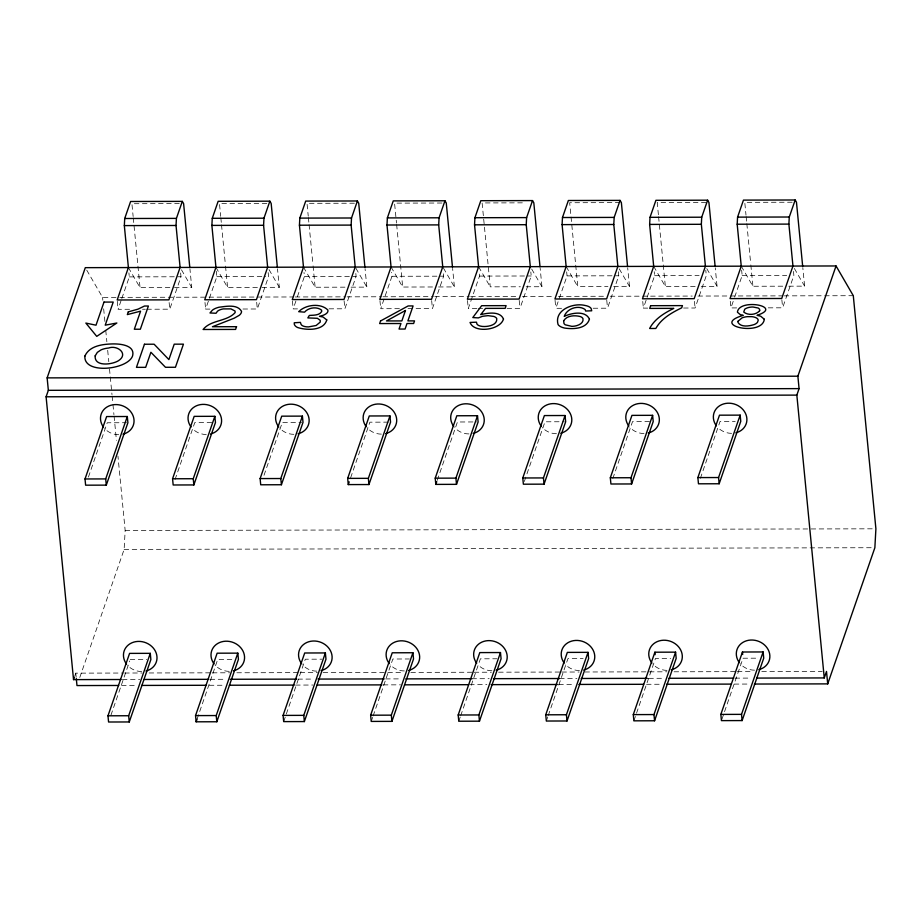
<?xml version="1.0" encoding="UTF-8"?>
<svg xmlns="http://www.w3.org/2000/svg" width="922" height="922" viewBox="0 0 922 922"><rect width="100%" height="100%" fill="white"/><g stroke="black" fill="none" stroke-linecap="round" stroke-linejoin="round"><path stroke-width="0.69" stroke-dasharray="4.61 3.46" d="M79.776 677.486L124.124 549.408L125.162 530.496L117.958 456.125M129.564 309.273L118.074 309.308L121.347 299.846M121.819 298.498L129.299 276.888L128.907 272.889M88.431 477.043L107.229 422.772L126.533 422.725M146.794 309.239L169.775 309.181L181 276.761L180.482 271.437M74.866 675.734L75.765 673.141L123.225 673.037M209.928 309.101L205.629 309.101L208.902 299.65M209.363 298.302L216.854 276.681L216.336 271.356M175.053 479.555L194.784 422.576L214.077 422.53M110.928 715.218L129.725 660.959M242.97 309.02L257.33 308.985L268.556 276.565L268.164 272.578M297.483 308.893L293.173 308.905L296.919 298.106M297.391 296.746L304.398 276.485L304.018 272.497M264.015 475.291L282.328 422.38L301.632 422.334M197.078 719.102L217.742 659.403L234.292 659.368M329.085 308.824L344.874 308.789L356.111 276.37L355.719 272.382M399.399 308.674L380.728 308.709L391.954 276.289L391.562 272.301M350.625 477.803L369.883 422.184L389.188 422.138M283.688 721.615L305.297 659.207L321.836 659.172M408.02 308.651L432.43 308.593L443.655 276.174L443.275 272.174M476.893 308.49L468.284 308.513L479.509 276.093L479.117 272.094M437.235 480.327L457.439 421.988L476.732 421.942M371.232 721.419L372.649 717.351M373.11 715.991L392.841 659.011L409.391 658.976M507.054 308.432L519.985 308.397L531.21 275.978L530.818 271.978M561.579 308.305L555.828 308.317L567.053 275.897L566.673 271.898M524.318 481.48L544.983 421.792L564.287 421.746M458.787 721.223L460.193 717.155M460.666 715.795L480.397 658.815L496.946 658.769M593.169 308.236L607.529 308.202L618.754 275.782L618.374 271.783M647.693 308.109L643.383 308.121L646.656 298.67M647.129 297.31L654.608 275.701L654.217 271.702M612.807 478.576L632.538 421.596L651.842 421.55M546.343 721.027L547.749 716.947M548.221 715.599L567.952 658.619L583.119 658.585M683.594 308.029L695.084 308.006L706.31 275.586L705.791 270.261M736.678 307.913L730.927 307.925L734.212 298.463M734.673 297.115L742.164 275.505L741.645 270.181M700.351 478.38L720.082 421.4L735.249 421.366M633.887 720.831L655.496 658.423L670.663 658.389M768.268 307.844L782.64 307.81L793.865 275.39L793.473 271.391M721.914 719.275L743.051 658.216L758.218 658.181M179.294 203.612L131.904 203.716L133.148 216.52M266.85 203.416L219.459 203.52L220.692 216.324M354.405 203.22L307.003 203.324L308.248 216.128M441.949 203.024L394.558 203.128L396.495 223.043M522.325 202.84L482.114 202.932L490.25 286.846L520.411 286.777M619.93 202.621L569.658 202.736L577.794 286.65L607.955 286.581M706.045 202.425L657.213 202.54L658.458 215.333M792.159 202.229L744.769 202.344L746.002 215.137M129.299 276.888L181 276.761M216.854 276.681L265.686 276.577M304.398 276.485L356.111 276.37M391.954 276.289L443.655 276.174M479.509 276.093L531.21 275.978M567.053 275.897L618.754 275.782M654.608 275.701L699.13 275.597M742.164 275.505L786.685 275.401M128.4 267.564L140.04 287.629L173.071 287.56M174.512 287.56L191.741 287.514L189.955 269.028M215.944 267.357L227.596 287.434L260.626 287.364M262.067 287.353L279.297 287.318L277.499 268.832M303.499 267.161L315.14 287.238L345.301 287.168M351.052 287.157L366.852 287.122L365.054 268.636M391.055 266.965L402.695 287.042L432.856 286.973M438.595 286.961L454.396 286.926L452.61 268.44M526.151 286.765L541.952 286.73L540.154 268.244M613.706 286.569L629.507 286.535L627.709 268.037M653.698 266.377L665.35 286.454L695.511 286.385M701.25 286.373L717.051 286.339L715.265 267.841M741.253 266.181L752.905 286.258L783.066 286.189M788.806 286.177L804.606 286.143L802.808 267.645M86.749 270.134L102.561 297.391L118.385 297.357M119.825 297.357L207.554 297.161M208.994 297.161L293.841 296.965M295.282 296.965L345.612 296.849M347.052 296.849L381.57 296.769M383.01 296.769L433.352 296.654M434.781 296.642L469.298 296.573M470.739 296.561L516.758 296.458M522.509 296.446L552.716 296.377M558.467 296.365L604.486 296.262M610.249 296.25L692.226 296.066M697.977 296.054L782.824 295.87M784.265 295.858L853.299 295.708M142.484 309.25L145.365 309.239M478.334 308.49L482.644 308.478M125.162 530.496L873.019 528.813M124.124 549.408L871.982 547.726M130.198 659.599L146.736 659.564M124.666 673.025L141.93 672.991M149.122 672.968L210.954 672.829M212.394 672.829L229.659 672.795M236.85 672.772L298.693 672.634M300.123 672.634L317.387 672.599M323.138 672.576L386.422 672.438M387.851 672.438L403.675 672.403M410.866 672.38L472.709 672.242M474.15 672.242L491.403 672.207M498.595 672.184L560.438 672.046M561.878 672.046L579.131 672.011M584.894 671.988L666.86 671.804M674.051 671.792L735.894 671.654M737.335 671.654L753.159 671.619M761.791 671.596L822.194 671.458M122.419 679.514L139.683 679.468M210.147 679.318L225.971 679.284M297.887 679.122L313.699 679.076M385.615 678.915L401.427 678.88M471.903 678.73L489.156 678.684M559.631 678.523L576.895 678.488M648.8 678.327L663.183 678.292M735.088 678.131L750.911 678.096M121.554 685.472L137.378 685.438M209.282 685.277L225.106 685.242M295.582 685.081L312.835 685.034M383.31 684.885L400.563 684.839M469.598 684.689L486.862 684.643M558.767 684.481L574.59 684.447M646.495 684.285L662.319 684.251M734.223 684.089L750.047 684.055M794.326 268.429L804.606 286.143M706.782 268.625L717.051 286.339M619.227 268.821L629.507 286.535M566.154 266.573L577.794 286.65M531.671 269.017L541.952 286.73M478.599 266.769L490.25 286.846M443.436 268.037L454.396 286.926M355.892 268.233L366.852 287.122M269.017 269.604L279.297 287.318M181.473 269.8L191.741 287.514M781.856 299.811L782.64 307.81M746.14 216.566L746.693 222.248M746.832 223.677L750.692 263.496M750.831 264.925L752.905 286.258M730.282 301.264L730.927 307.925M694.439 301.344L695.084 308.006M658.596 216.762L665.35 286.454M642.738 301.459L643.383 308.121M606.757 300.215L607.529 308.202M555.056 300.33L555.828 308.317M519.201 300.411L519.985 308.397M467.5 300.526L468.284 308.513M431.657 300.607L432.43 308.593M396.633 224.461L402.695 287.042M379.956 300.722L380.728 308.709M344.102 300.803L344.874 308.789M308.386 217.546L308.939 223.239M309.077 224.657L312.938 264.487M313.077 265.905L315.14 287.238M292.401 300.918L293.173 308.905M256.685 302.324L257.33 308.985M220.831 217.742L221.384 223.435M221.522 224.853L225.383 264.683M225.521 266.101L227.596 287.434M204.984 302.451L205.629 309.101M169.129 302.531L169.775 309.181M133.287 217.938L140.04 287.629M117.301 301.31L118.074 309.308M102.561 297.391L102.838 300.261M103.667 308.835L104.924 321.709M105.753 330.283L106.86 341.728M107.69 350.302L108.808 361.747M109.499 368.892L111.988 394.639M112.127 396.068L112.83 403.214M112.968 404.643L113.936 414.658M114.074 416.087L116.426 440.393M75.765 673.141L76.169 677.278M731.584 433.34A16.999 14.821 19.1 0 1 719.344 428.949M754.553 670.167A16.999 14.821 19.1 0 1 740.228 663.759M644.04 433.536A16.999 14.821 19.1 0 1 629.714 427.14M666.998 670.363A16.999 14.821 19.1 0 1 652.684 663.955M556.485 433.732A16.999 14.821 19.1 0 1 542.171 427.335M579.454 670.559A16.999 14.821 19.1 0 1 565.128 664.163M468.929 433.928A16.999 14.821 19.1 0 1 454.615 427.531M491.899 670.755A16.999 14.821 19.1 0 1 479.647 666.364M381.385 434.124A16.999 14.821 19.1 0 1 367.06 427.727M404.343 670.951A16.999 14.821 19.1 0 1 390.029 664.555M293.83 434.32A16.999 14.821 19.1 0 1 279.516 427.923M316.799 671.147A16.999 14.821 19.1 0 1 302.474 664.75M206.286 434.516A16.999 14.821 19.1 0 1 194.035 430.136M229.244 671.343A16.999 14.821 19.1 0 1 214.93 664.946M118.731 434.711A16.999 14.821 19.1 0 1 104.405 428.315M141.688 671.539A16.999 14.821 19.1 0 1 127.374 665.142"/><path stroke-width="1.38" d="M182.314 201.376L176.425 218.387L176.033 225.487L180.101 267.438L168.876 299.857L117.175 299.984L128.4 267.564L124.332 225.602L124.712 218.502L130.613 201.492L182.314 201.376L183.605 203.601L189.817 267.599M269.869 201.169L263.969 218.191L263.577 225.291L267.645 267.242L256.42 299.662L204.719 299.777L215.944 267.357L211.876 225.406L212.267 218.307L218.157 201.296L269.869 201.169L271.16 203.405L277.361 267.403M357.413 200.973L351.524 217.995L351.132 225.095L355.201 267.046L343.975 299.466L292.274 299.581L303.499 267.161L299.431 225.21L299.823 218.111L305.712 201.088L357.413 200.973L358.716 203.209L364.916 267.207M444.969 200.777L439.079 217.799L438.688 224.899L442.756 266.85L431.531 299.27L379.818 299.385L391.055 266.965L386.986 225.014L387.367 217.915L393.268 200.892L444.969 200.777L446.26 203.013L452.472 267.011M532.524 200.581L526.623 217.604L526.232 224.703L530.3 266.654L519.074 299.074L467.373 299.189L478.599 266.769L474.53 224.818L474.922 217.719L480.811 200.696L532.524 200.581L533.815 202.817L540.015 266.815M620.068 200.385L614.179 217.408L613.787 224.495L617.855 266.458L606.63 298.878L554.929 298.993L566.154 266.573L562.086 224.622L562.478 217.523L568.367 200.5L620.068 200.385L621.37 202.621L627.571 266.619M707.623 200.189L701.723 217.212L701.342 224.3L705.411 266.262L694.185 298.682L642.473 298.797L653.698 266.377L649.63 224.415L650.022 217.327L655.922 200.305L707.623 200.189L708.914 202.425L715.126 266.423M795.179 199.993L789.278 217.016L788.886 224.104L792.955 266.066L781.729 298.486L730.028 298.601L741.253 266.181L737.185 224.219L737.577 217.131L743.466 200.109L795.179 199.993L796.47 202.218L802.67 266.228M120.989 679.514L73.529 679.618L46.1 396.794L48.347 390.317L47.137 377.882L85.308 267.657L836.047 265.962L853.299 295.708L875.9 528.802L874.863 547.714L827.714 683.882L754.357 684.043M85.02 478.967L106.629 416.56L127.305 416.514L127.904 422.725L106.295 485.133L85.619 485.179L85.02 478.967L105.696 478.921L127.305 416.514M73.529 679.618L74.417 677.025M172.564 478.772L194.173 416.364L214.861 416.318L215.46 422.53L193.851 484.937L173.175 484.984L172.564 478.772L193.251 478.725L214.861 416.318M107.978 715.795L129.587 653.387L150.274 653.341L150.874 659.553L129.264 721.961L108.577 722.007L107.978 715.795L128.665 715.749L150.274 653.341M260.119 478.576L281.729 416.168L302.404 416.122L303.015 422.334L281.406 484.742L260.719 484.788L260.119 478.576L280.795 478.53L302.404 416.122M195.533 715.599L217.143 653.191L237.818 653.145L238.429 659.357L216.82 721.765L196.132 721.811L195.533 715.599L216.209 715.553L237.818 653.145M196.132 721.811L197.078 719.102M347.675 478.38L369.284 415.972L389.96 415.926L390.559 422.138L368.95 484.546L348.274 484.592L347.675 478.38L368.351 478.334L389.96 415.926M348.274 484.592L349.208 481.872M283.077 715.403L304.698 652.995L325.374 652.937L325.973 659.161L304.364 721.569L283.688 721.615L283.077 715.403L303.764 715.357L325.374 652.937M435.219 478.172L456.828 415.764L477.515 415.718L478.115 421.942L456.505 484.35L435.818 484.396L435.219 478.172L455.906 478.126L477.515 415.718M435.818 484.396L436.763 481.676M370.632 715.195L392.242 652.788L412.929 652.741L413.529 658.965L391.919 721.373L371.232 721.419L370.632 715.195L391.32 715.149L412.929 652.741M522.774 477.976L544.383 415.568L565.059 415.522L565.67 421.746L544.061 484.154L523.373 484.2L522.774 477.976L543.45 477.93L565.059 415.522M458.188 714.999L479.797 652.592L500.473 652.546L501.084 658.769L479.463 721.177L458.787 721.223L458.188 714.999L478.864 714.953L500.473 652.546M610.318 477.78L631.939 415.373L652.615 415.326L653.214 421.55L631.605 483.958L610.929 484.004L610.318 477.78L631.005 477.734L652.615 415.326M545.732 714.804L567.341 652.396L588.029 652.35L588.628 658.573L567.018 720.981L546.343 721.027L545.732 714.804L566.419 714.757L588.029 652.35M697.873 477.584L719.483 415.177L740.17 415.131L740.769 421.342L719.16 483.762L698.473 483.808L697.873 477.584L718.561 477.538L740.17 415.131M633.287 714.608L654.897 652.2L675.584 652.154L676.183 658.366L654.574 720.774L633.887 720.831L633.287 714.608L653.963 714.562L675.584 652.154M756.662 678.085L824.256 677.935L796.839 395.112L799.074 388.623L797.876 376.199L836.047 265.962M720.843 714.412L742.452 652.004L763.128 651.958L763.727 658.17L742.118 720.578L721.442 720.624L720.843 714.412L741.519 714.366L763.128 651.958M824.256 677.935L826.504 671.447L827.714 683.882M124.712 218.502L176.425 218.387M212.267 218.307L263.969 218.191M299.823 218.111L351.524 217.995M387.367 217.915L439.079 217.799M474.922 217.719L526.623 217.604M562.478 217.523L614.179 217.408M650.022 217.327L701.723 217.212M737.577 217.131L789.278 217.016M124.332 225.602L176.033 225.487M211.876 225.406L263.577 225.291M299.431 225.21L351.132 225.095M386.986 225.014L438.688 224.899M474.53 224.818L526.232 224.703M562.086 224.622L613.787 224.495M649.63 224.415L701.342 224.3M737.185 224.219L788.886 224.104M47.137 377.882L797.876 376.199M48.347 390.317L799.074 388.623M46.1 396.794L796.839 395.112M143.993 679.468L208.718 679.318M230.281 679.272L296.446 679.122M318.021 679.076L384.174 678.926M405.749 678.88L471.903 678.73M493.477 678.673L559.631 678.523M581.206 678.477L647.359 678.327M668.934 678.281L733.658 678.143M118.684 685.472L76.975 685.565L76.307 678.661M141.688 685.426L206.413 685.277M229.428 685.23L294.141 685.081M317.156 685.034L381.869 684.885M404.885 684.827L468.157 684.689M491.172 684.643L557.326 684.493M578.901 684.435L643.625 684.297M666.629 684.239L731.353 684.101M742.452 652.004L742.694 654.493M718.561 477.538L719.16 483.762M741.519 714.366L742.118 720.578M654.897 652.2L655.139 654.689M631.005 477.734L631.605 483.958M653.963 714.562L654.574 720.774M543.45 477.93L544.061 484.154M566.419 714.757L567.018 720.981M455.906 478.126L456.505 484.35M478.864 714.953L479.463 721.177M368.351 478.334L368.95 484.546M391.32 715.149L391.919 721.373M280.795 478.53L281.406 484.742M303.764 715.357L304.364 721.569M193.251 478.725L193.851 484.937M216.209 715.553L216.82 721.765M105.696 478.921L106.295 485.133M128.665 715.749L129.264 721.961M716.382 425.837A16.999 14.821 19.1 0 1 721.742 404.62A16.999 14.821 19.1 0 1 745.333 413.068A16.999 14.821 19.1 0 1 735.86 432.81M739.34 662.653A16.999 14.821 19.1 0 1 744.699 641.447A16.999 14.821 19.1 0 1 768.303 649.895A16.999 14.821 19.1 0 1 758.829 669.637M628.827 426.033A16.999 14.821 19.1 0 1 634.186 404.816A16.999 14.821 19.1 0 1 657.789 413.275A16.999 14.821 19.1 0 1 648.316 433.006M651.796 662.86A16.999 14.821 19.1 0 1 657.144 641.643A16.999 14.821 19.1 0 1 680.747 650.091A16.999 14.821 19.1 0 1 671.274 669.833M541.272 426.229A16.999 14.821 19.1 0 1 546.631 405.012A16.999 14.821 19.1 0 1 570.234 413.471A16.999 14.821 19.1 0 1 560.76 433.213M564.241 663.056A16.999 14.821 19.1 0 1 569.6 641.839A16.999 14.821 19.1 0 1 593.203 650.298A16.999 14.821 19.1 0 1 583.73 670.029M453.728 426.425A16.999 14.821 19.1 0 1 459.087 405.207A16.999 14.821 19.1 0 1 482.679 413.667A16.999 14.821 19.1 0 1 473.217 433.409M476.686 663.252A16.999 14.821 19.1 0 1 482.045 642.035A16.999 14.821 19.1 0 1 505.648 650.494A16.999 14.821 19.1 0 1 496.174 670.225M366.172 426.621A16.999 14.821 19.1 0 1 371.531 405.403A16.999 14.821 19.1 0 1 395.135 413.863A16.999 14.821 19.1 0 1 385.661 433.605M389.142 663.448A16.999 14.821 19.1 0 1 394.501 642.231A16.999 14.821 19.1 0 1 418.092 650.69A16.999 14.821 19.1 0 1 408.619 670.432M278.628 426.817A16.999 14.821 19.1 0 1 283.976 405.599A16.999 14.821 19.1 0 1 307.579 414.059A16.999 14.821 19.1 0 1 298.106 433.801M301.586 663.644A16.999 14.821 19.1 0 1 306.945 642.427A16.999 14.821 19.1 0 1 330.549 650.886A16.999 14.821 19.1 0 1 321.075 670.628M191.073 427.013A16.999 14.821 19.1 0 1 196.432 405.795A16.999 14.821 19.1 0 1 220.024 414.255A16.999 14.821 19.1 0 1 210.562 433.997M214.031 663.84A16.999 14.821 19.1 0 1 219.39 642.622A16.999 14.821 19.1 0 1 242.993 651.082A16.999 14.821 19.1 0 1 233.52 670.824M103.518 427.209A16.999 14.821 19.1 0 1 108.877 406.003A16.999 14.821 19.1 0 1 132.48 414.451A16.999 14.821 19.1 0 1 123.006 434.193M126.487 664.036A16.999 14.821 19.1 0 1 131.846 642.818A16.999 14.821 19.1 0 1 155.438 651.278A16.999 14.821 19.1 0 1 145.976 671.02M764.315 319.243C762.217 337.049 709.191 325.305 743.247 315.359L740.251 314.586L737.416 312.212C738.914 297.818 784.345 306.484 757.02 315.324L760.696 316.223L764.315 319.243M326.78 319.934C323.703 330.975 306.588 330.456 297.495 327.471A14.74 6.696 -5.5 0 1 294.302 324.152L294.245 322.781L300.411 322.389L301.091 324.463A8.863 4.034 -5.5 0 0 308.455 326.907L316.131 325.501L320.257 322.066L320.188 320.28L317.399 318.297L307.821 317.917L309.354 315.428C313.445 315.128 319.254 315.612 321.674 311.567L321.605 310.138C316.868 306.346 308.444 307.51 304.56 312.155L298.693 311.671C305.747 304.479 320.821 302.785 327.932 310.08L327.852 311.613A10.557 4.794 -5.5 0 1 322.7 315.451L319.461 316.315L323.08 317.03L326.78 319.934M738.061 321.236L737.957 322.423C741.115 327.575 749.079 326.134 754.069 324.613A9.358 4.253 -5.5 0 0 757.527 322.251L758.195 320.303A9.554 4.345 -5.5 0 0 756.317 317.894A9.819 4.46 -5.5 0 0 751.58 316.649L747.454 316.661A9.416 4.276 -5.5 0 0 742.003 317.917L738.061 321.236M563.642 320.81L563.999 323.61L565.174 324.786L571.744 326.33A8.379 3.803 -5.5 0 0 577.16 325.501C580.065 324.659 583.753 322.274 582.992 318.782A9.693 4.403 -5.5 0 0 580.284 316.546C574.786 315.094 566.857 315.393 563.642 320.81M503.493 319.024C500.346 330.226 474.185 333.649 470.036 322.446L476.455 322.181L476.962 324.083A9.024 4.103 -5.5 0 0 484.396 326.526C489.121 326.48 497.35 324.821 496.762 318.689A9.808 4.449 -5.5 0 0 493.812 316.43L488.061 315.647L482.586 316.281L478.334 317.906L472.79 317.571L481.664 305.689L506.097 305.643L505.164 308.351L485.548 308.397L480.754 314.609C487.796 312.996 499.978 310.829 503.493 319.024M589.446 319.15C586.461 329.016 572.954 329.396 564.414 328.025A15.847 7.203 -5.5 0 1 558.075 324.567C553.949 310.046 573.127 302.543 584.917 305.436A12.654 5.751 -5.5 0 1 591.083 308.386L591.728 310.783L585.654 311.025L585.182 309.585C578.555 304.629 566.915 308.432 564.241 316.373C571.467 312.938 585.412 310.218 589.446 319.15M84.893 356.065C83.395 374.828 127.928 369.757 132.607 355.846C135.304 345.162 120.171 343.768 112.853 343.918C102.803 344.16 89.538 345.635 84.893 356.065M95.173 355.88C94.171 367.06 112.161 364.686 118.546 360.663C128.988 353.794 117.198 344.747 108.612 348.032A12.378 5.624 -5.5 0 0 100.994 349.911L97.317 352.4L95.173 355.88M104.002 302.082L96.003 325.201L85.85 323.069L96.741 336.369L116.864 323L105.223 325.178L113.222 302.07L104.002 302.082M128.285 311.867L127.328 314.609L140.582 311.152L134.324 329.235L140.351 329.223L148.396 306.023L144.5 306.023L138.07 309.135L128.285 311.867M144.454 344.24L136.456 367.348L145.676 367.336L150.897 352.262L165.487 367.29L175.445 367.267L183.443 344.16L174.223 344.171L168.887 359.603L154.112 344.217L144.454 344.24M236.528 326.688L235.594 329.419L203.105 329.488C210.85 319.692 226.893 321.755 235.156 312.581L235.052 311.025L230.926 308.882L223.262 308.916A8.598 3.907 -5.5 0 0 217.419 311.313L216.071 313.25L209.962 312.973L212.475 310.092A13.139 5.97 -5.5 0 1 218.998 307.233C226.074 306.392 237.38 303.926 241.529 311.325A14.983 6.811 -5.5 0 1 239.178 315.359L234.2 318.194L212.429 326.745L236.528 326.688M380.544 320.96L379.634 323.564L400.955 323.518L399.042 329.05L405.081 329.039L406.994 323.507L413.632 323.495L414.531 320.891L407.893 320.902L413.079 305.931L408.146 305.943L380.544 320.96M405.461 310.495L401.854 320.914L386.468 320.948L405.461 310.495M650.655 305.689L649.71 308.421L673.775 308.363C664.393 313.019 654.62 318.908 649.63 328.486L655.83 328.474C661.328 318.528 671.815 312.65 681.704 307.833L682.464 305.62L650.655 305.689M759.67 310.679C756.155 315.024 747.961 315.624 743.743 312.039L744.734 309.204A8.021 3.642 -5.5 0 1 752.94 307.003L758.276 308.052L759.59 309.239L759.67 310.679"/></g></svg>
